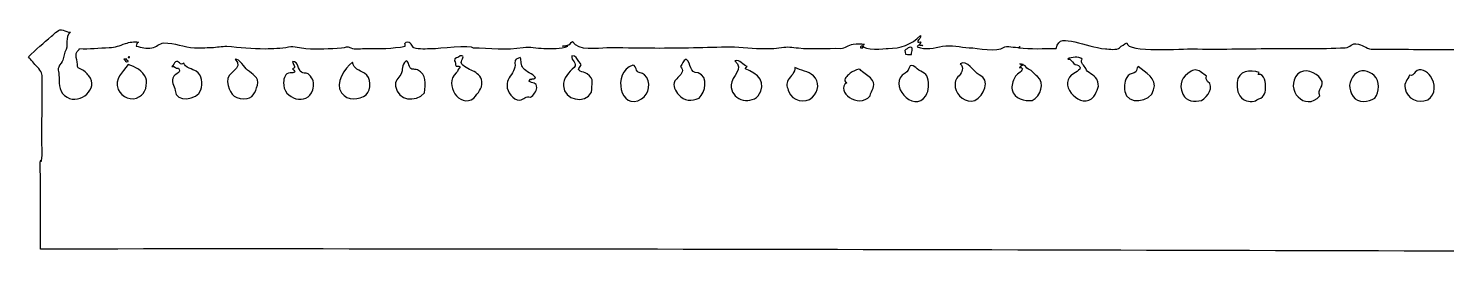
# Model space of a CAD drawing. Header units: centimetres. Extents: x -9.9 to 9.9, y -0.8 to 0.8.
# Drawn here: x -9.92 to -0.03, y -0.79 to 0.79 of the extents above; entities that cross this region are included whole.
import ezdxf

# ---------------------------------------------------------------- set-up
doc = ezdxf.new("R2010")
doc.units = ezdxf.units.CM
doc.header["$MEASUREMENT"] = 0
doc.layers.add('Camada 1', color=7, linetype='Continuous')

msp = doc.modelspace()

# ---------------------------------------------------------------- linework, layer by layer
at = {"layer": 'Camada 1'}
for points, knots in [([(9.90534, 0.60592), (9.89439, 0.59491), (9.88068, 0.58674), (9.87515, 0.57293), (9.87515, 0.57293), (9.857, 0.58873), (9.8661, 0.61627), (9.86353, 0.63667), (9.86353, 0.63667), (9.8598, 0.66644), (9.80135, 0.65337), (9.7778, 0.65326), (9.7778, 0.65326), (9.70586, 0.65297), (9.63392, 0.65027), (9.56216, 0.64641), (9.56216, 0.64641), (9.40905, 0.63823), (9.25421, 0.64477), (9.10049, 0.64035), (9.10049, 0.64035), (9.05403, 0.63897), (8.93084, 0.61842), (8.89827, 0.65257), (8.89827, 0.65257), (8.82876, 0.63934), (8.75725, 0.63913), (8.68676, 0.64003), (8.68676, 0.64003), (8.64123, 0.64064), (8.55143, 0.62669), (8.51923, 0.65392), (8.51923, 0.65392), (8.50341, 0.66736), (8.42895, 0.69564), (8.43168, 0.65792), (8.43168, 0.65792), (8.41877, 0.66655), (8.39898, 0.6403), (8.39623, 0.66239), (8.39623, 0.66239), (8.37557, 0.61402), (8.15604, 0.64554), (8.10384, 0.64614), (8.10384, 0.64614), (7.99806, 0.6473), (7.89228, 0.64781), (7.78645, 0.64762), (7.78645, 0.64762), (7.58563, 0.64712), (7.37195, 0.61997), (7.17754, 0.669), (7.17754, 0.669), (7.17476, 0.66072), (7.18582, 0.65794), (7.18844, 0.65254), (7.18844, 0.65254), (6.96696, 0.62981), (6.74381, 0.64423), (6.52166, 0.64153), (6.52166, 0.64153), (6.48544, 0.64153), (6.43604, 0.66807), (6.40368, 0.64153), (6.40368, 0.64153), (6.35267, 0.64269), (6.30168, 0.64055), (6.25067, 0.63989), (6.25067, 0.63989), (6.20111, 0.63928), (6.15135, 0.6405), (6.10232, 0.64807), (6.10232, 0.64807), (6.08226, 0.65117), (6.06284, 0.66016), (6.04242, 0.65717), (6.04242, 0.65717), (6.02258, 0.65429), (5.99596, 0.64301), (5.98104, 0.66347), (5.98104, 0.66347), (5.98379, 0.65529), (5.99758, 0.64696), (5.98657, 0.64154), (5.98657, 0.64154), (5.86251, 0.63823), (5.73998, 0.64866), (5.61779, 0.66284), (5.61779, 0.66284), (5.5917, 0.66583), (5.59009, 0.64757), (5.56223, 0.64839), (5.56223, 0.64839), (5.53191, 0.64932), (5.50167, 0.64651), (5.47153, 0.64387), (5.47153, 0.64387), (5.44446, 0.64149), (5.31418, 0.62247), (5.31418, 0.66901), (5.31418, 0.66901), (5.31971, 0.67991), (5.33342, 0.67171), (5.34172, 0.67454), (5.34172, 0.67454), (5.34394, 0.67438), (5.3178, 0.67536), (5.31759, 0.67859), (5.31759, 0.67859), (5.31748, 0.68018), (5.34704, 0.68716), (5.34556, 0.68819), (5.34556, 0.68819), (5.32257, 0.70375), (5.28521, 0.7138), (5.25931, 0.72933), (5.25931, 0.72933), (5.25666, 0.5627), (5.06635, 0.68639), (4.97668, 0.64154), (4.97668, 0.64154), (4.93297, 0.63945), (4.8913, 0.65763), (4.8478, 0.65615), (4.8478, 0.65615), (4.80107, 0.65456), (4.75215, 0.6502), (4.70384, 0.64779), (4.70384, 0.64779), (4.60907, 0.64308), (4.49699, 0.62768), (4.41682, 0.69092), (4.41682, 0.69092), (4.41682, 0.67721), (4.39216, 0.6607), (4.41682, 0.65256), (4.41682, 0.65256), (4.3235, 0.64425), (4.21095, 0.64425), (4.12319, 0.65256), (4.12319, 0.65256), (4.12319, 0.65256), (4.12319, 0.65531), (4.12319, 0.65793), (4.12319, 0.65793), (4.11126, 0.68187), (4.09202, 0.67219), (4.07504, 0.66081), (4.07504, 0.66081), (4.04956, 0.64385), (4.03003, 0.64832), (4.00011, 0.64837), (4.00011, 0.64837), (3.92518, 0.64858), (3.8503, 0.6412), (3.77548, 0.64549), (3.77548, 0.64549), (3.75418, 0.64671), (3.52174, 0.71542), (3.54696, 0.64697), (3.54696, 0.64697), (3.47274, 0.64697), (3.39845, 0.64409), (3.32423, 0.64676), (3.32423, 0.64676), (3.29912, 0.64769), (3.26118, 0.64433), (3.23782, 0.65412), (3.23782, 0.65412), (3.21597, 0.6633), (3.1649, 0.64444), (3.1386, 0.64396), (3.1386, 0.64396), (3.08634, 0.64306), (2.99059, 0.63092), (2.94379, 0.65203), (2.94379, 0.65203), (2.92503, 0.6605), (2.81756, 0.69505), (2.83073, 0.64695), (2.83073, 0.64695), (2.78107, 0.64695), (2.73146, 0.64695), (2.6819, 0.64695), (2.6819, 0.64695), (2.65404, 0.64695), (2.62623, 0.64695), (2.59845, 0.64695), (2.59845, 0.64695), (2.58355, 0.64695), (2.56966, 0.65867), (2.56352, 0.65899), (2.56352, 0.65899), (2.52854, 0.66066), (2.47123, 0.64695), (2.43014, 0.64621), (2.43014, 0.64621), (2.36669, 0.64505), (2.30327, 0.64592), (2.23977, 0.64653), (2.23977, 0.64653), (2.19998, 0.64687), (2.16071, 0.64206), (2.12325, 0.65738), (2.12325, 0.65738), (2.10346, 0.6655), (2.05829, 0.68752), (2.06232, 0.64698), (2.06232, 0.64698), (1.8655, 0.65606), (1.66838, 0.65262), (1.47151, 0.64907), (1.47151, 0.64907), (1.28879, 0.64576), (1.09686, 0.65558), (0.92287, 0.65195), (0.92287, 0.65195), (0.527, 0.64383), (0.13108, 0.64544), (-0.26482, 0.64647), (-0.26482, 0.64647), (-0.35798, 0.64671), (-0.45117, 0.64692), (-0.54438, 0.64697), (-0.54438, 0.64697), (-0.58502, 0.64697), (-0.60965, 0.67208), (-0.64818, 0.68213), (-0.64818, 0.68213), (-0.70118, 0.69597), (-0.70295, 0.65834), (-0.74047, 0.65697), (-0.74047, 0.65697), (-0.91338, 0.65067), (-1.08636, 0.65118), (-1.25929, 0.65155), (-1.25929, 0.65155), (-1.44053, 0.65189), (-1.62238, 0.64449), (-1.80341, 0.64996), (-1.80341, 0.64996), (-1.86384, 0.65179), (-2.26265, 0.62144), (-2.26265, 0.69092), (-2.26265, 0.69092), (-2.28059, 0.68325), (-2.2981, 0.67081), (-2.3126, 0.65785), (-2.3126, 0.65785), (-2.3325, 0.63999), (-2.38629, 0.64753), (-2.412, 0.64999), (-2.412, 0.64999), (-2.48489, 0.65679), (-2.55368, 0.68256), (-2.62488, 0.69775), (-2.62488, 0.69775), (-2.69079, 0.7118), (-2.73918, 0.72471), (-2.75381, 0.65259), (-2.75381, 0.65259), (-2.84155, 0.65259), (-2.92989, 0.64669), (-3.01723, 0.65796), (-3.01723, 0.65796), (-3.01609, 0.65918), (-3.0149, 0.66071), (-3.01347, 0.66209), (-3.01347, 0.66209), (-3.0381, 0.65352), (-3.10192, 0.6773), (-3.12248, 0.65889), (-3.12248, 0.65889), (-3.15987, 0.62534), (-3.30533, 0.6554), (-3.36026, 0.65802), (-3.36026, 0.65802), (-3.42347, 0.66101), (-3.48565, 0.68001), (-3.54613, 0.66781), (-3.54613, 0.66781), (-3.60434, 0.65609), (-3.6644, 0.64021), (-3.72253, 0.6635), (-3.72253, 0.6635), (-3.71996, 0.67279), (-3.71372, 0.6767), (-3.70382, 0.67517), (-3.70382, 0.67517), (-3.71472, 0.67898), (-3.69668, 0.69115), (-3.69702, 0.69623), (-3.69702, 0.69623), (-3.69758, 0.70515), (-3.72565, 0.68557), (-3.7185, 0.70525), (-3.7185, 0.70525), (-3.71321, 0.71972), (-3.69188, 0.72351), (-3.70059, 0.74306), (-3.70059, 0.74306), (-3.76015, 0.67916), (-3.84259, 0.65257), (-3.92549, 0.65257), (-3.92549, 0.65257), (-3.94716, 0.65257), (-4.10128, 0.63381), (-4.10128, 0.67456), (-4.10128, 0.67456), (-4.09853, 0.67726), (-4.09578, 0.68274), (-4.09027, 0.67993), (-4.09027, 0.67993), (-4.11514, 0.68673), (-4.14284, 0.68755), (-4.16822, 0.68363), (-4.16822, 0.68363), (-4.20449, 0.67799), (-4.22161, 0.65273), (-4.25717, 0.65334), (-4.25717, 0.65334), (-4.35496, 0.65511), (-4.45328, 0.64588), (-4.55083, 0.65617), (-4.55083, 0.65617), (-4.59523, 0.66088), (-4.62502, 0.66673), (-4.66897, 0.65932), (-4.66897, 0.65932), (-4.71607, 0.65141), (-4.76411, 0.6503), (-4.81177, 0.65159), (-4.81177, 0.65159), (-4.89337, 0.65387), (-4.97655, 0.66641), (-5.05643, 0.66426), (-5.05643, 0.66426), (-5.22047, 0.65989), (-5.40941, 0.65402), (-5.5839, 0.65624), (-5.5839, 0.65624), (-5.68479, 0.65751), (-5.78564, 0.65894), (-5.88653, 0.65907), (-5.88653, 0.65907), (-5.94556, 0.65912), (-6.09145, 0.63076), (-6.12378, 0.70185), (-6.12378, 0.70185), (-6.13854, 0.69299), (-6.14188, 0.67449), (-6.16217, 0.67449), (-6.16217, 0.67449), (-6.21985, 0.66343), (-6.19233, 0.67166), (-6.15669, 0.66896), (-6.15669, 0.66896), (-6.20921, 0.64668), (-6.26879, 0.65089), (-6.32444, 0.65271), (-6.32444, 0.65271), (-6.3782, 0.65443), (-6.41993, 0.66737), (-6.46922, 0.65956), (-6.46922, 0.65956), (-6.58453, 0.64125), (-6.70224, 0.65305), (-6.81807, 0.65789), (-6.81807, 0.65789), (-6.82627, 0.68221), (-7.06625, 0.65217), (-7.10051, 0.65175), (-7.10051, 0.65175), (-7.14491, 0.65125), (-7.1911, 0.64815), (-7.23315, 0.65866), (-7.23315, 0.65866), (-7.24699, 0.66215), (-7.24934, 0.70917), (-7.28461, 0.69636), (-7.28461, 0.69636), (-7.30303, 0.678), (-7.29011, 0.69027), (-7.29011, 0.66895), (-7.29011, 0.66895), (-7.37943, 0.64977), (-7.47135, 0.65204), (-7.56215, 0.65281), (-7.56215, 0.65281), (-7.59141, 0.65305), (-7.64346, 0.64138), (-7.66928, 0.65691), (-7.66928, 0.65691), (-7.69788, 0.67411), (-7.70219, 0.65834), (-7.73379, 0.6567), (-7.73379, 0.6567), (-7.81642, 0.65239), (-7.8995, 0.64593), (-7.98215, 0.6531), (-7.98215, 0.6531), (-8.02382, 0.6567), (-8.06205, 0.67062), (-8.10312, 0.66355), (-8.10312, 0.66355), (-8.15712, 0.65426), (-8.21192, 0.65077), (-8.26666, 0.65111), (-8.26666, 0.65111), (-8.35582, 0.65161), (-8.44449, 0.66188), (-8.53339, 0.66741), (-8.53339, 0.66741), (-8.56765, 0.66955), (-8.60305, 0.66016), (-8.64174, 0.65918), (-8.64174, 0.65918), (-8.68095, 0.6581), (-8.72019, 0.65532), (-8.75943, 0.65685), (-8.75943, 0.65685), (-8.83179, 0.65963), (-8.89815, 0.69466), (-8.97157, 0.69064), (-8.97157, 0.69064), (-9.00451, 0.68881), (-9.02393, 0.66238), (-9.05589, 0.65691), (-9.05589, 0.65691), (-9.09193, 0.65072), (-9.13003, 0.65818), (-9.16448, 0.66895), (-9.16448, 0.66895), (-9.16448, 0.67985), (-9.16173, 0.69636), (-9.148, 0.69636), (-9.148, 0.69636), (-9.1789, 0.70096), (-9.21052, 0.69686), (-9.24005, 0.68713), (-9.24005, 0.68713), (-9.28461, 0.67252), (-9.30588, 0.65972), (-9.35401, 0.65877), (-9.35401, 0.65877), (-9.42288, 0.65745), (-9.49067, 0.64689), (-9.55967, 0.65253), (-9.55967, 0.65253), (-9.55967, 0.64065), (-9.57766, 0.63853), (-9.58216, 0.61837), (-9.58216, 0.61837), (-9.58645, 0.59908), (-9.58023, 0.57829), (-9.5765, 0.55945), (-9.5765, 0.55945), (-9.57084, 0.53103), (-9.5819, 0.52058), (-9.55438, 0.50997), (-9.55438, 0.50997), (-9.53009, 0.5006), (-9.51064, 0.48243), (-9.49464, 0.46242), (-9.49464, 0.46242), (-9.42259, 0.3723), (-9.55481, 0.2607), (-9.64704, 0.31248), (-9.64704, 0.31248), (-9.69829, 0.34119), (-9.703, 0.39828), (-9.70258, 0.45067), (-9.70258, 0.45067), (-9.70216, 0.49867), (-9.72242, 0.50679), (-9.68784, 0.55084), (-9.68784, 0.55084), (-9.66638, 0.57815), (-9.67323, 0.60336), (-9.66122, 0.62783), (-9.66122, 0.62783), (-9.62934, 0.66879), (-9.66908, 0.73414), (-9.6228, 0.76504), (-9.6228, 0.76504), (-9.64042, 0.76504), (-9.65823, 0.77351), (-9.67413, 0.78007), (-9.67413, 0.78007), (-9.70412, 0.79248), (-9.73095, 0.75679), (-9.7545, 0.73771), (-9.7545, 0.73771), (-9.81041, 0.69244), (-9.86441, 0.64474), (-9.91629, 0.59492), (-9.91629, 0.59492), (-9.89592, 0.57087), (-9.87557, 0.54687), (-9.85427, 0.52361), (-9.85427, 0.52361), (-9.82289, 0.48927), (-9.82022, 0.48114), (-9.82035, 0.43405), (-9.82035, 0.43405), (-9.82051, 0.37235), (-9.82072, 0.31067), (-9.82099, 0.24903), (-9.82099, 0.24903), (-9.82136, 0.1682), (-9.82176, 0.08734), (-9.82271, 0.00657), (-9.82271, 0.00657), (-9.82282, -0.00245), (-9.81586, -0.13014), (-9.82729, -0.13406), (-9.82729, -0.13406), (-9.8283, -0.1344), (-9.82943, -0.12451), (-9.83017, -0.12475), (-9.83017, -0.12475), (-9.838, -0.12745), (-9.83237, -0.22003), (-9.83237, -0.2264), (-9.83237, -0.2264), (-9.83293, -0.39912), (-9.83189, -0.57195), (-9.83115, -0.74467), (-9.83115, -0.74467), (-7.92081, -0.74308), (-6.01041, -0.74528), (-4.10006, -0.74919), (-4.10006, -0.74919), (-2.18498, -0.75308), (-0.26985, -0.75877), (1.64526, -0.76424), (1.64526, -0.76424), (3.57032, -0.76966), (5.49537, -0.7749), (7.4204, -0.77792), (7.4204, -0.77792), (7.90382, -0.77866), (8.38732, -0.7793), (8.87069, -0.77972), (8.87069, -0.77972), (9.11278, -0.77993), (9.3549, -0.78014), (9.59705, -0.78028), (9.59705, -0.78028), (9.62605, -0.78028), (9.86965, -0.79044), (9.86965, -0.76856), (9.86965, -0.76856), (9.86965, -0.7534), (9.86965, -0.73824), (9.86965, -0.72305), (9.86965, -0.72305), (9.86965, -0.33483), (9.86965, 0.05337), (9.86965, 0.44159), (9.86965, 0.44159), (9.86965, 0.45448), (9.86965, 0.46731), (9.86965, 0.48019), (9.86965, 0.48019), (9.86965, 0.50085), (9.90174, 0.48191), (9.91632, 0.49892), (9.91632, 0.49892), (9.81691, 0.50443), (9.93786, 0.5733), (9.90534, 0.60592), (9.90534, 0.60592), (9.90534, 0.60592), (9.90534, 0.60592), (9.90534, 0.60592)], [0, 0, 0, 0, 0.0068966, 0.0068966, 0.0068966, 0.0068966, 0.0137931, 0.0137931, 0.0137931, 0.0137931, 0.0206897, 0.0206897, 0.0206897, 0.0206897, 0.0275862, 0.0275862, 0.0275862, 0.0275862, 0.0344828, 0.0344828, 0.0344828, 0.0344828, 0.0413793, 0.0413793, 0.0413793, 0.0413793, 0.0482759, 0.0482759, 0.0482759, 0.0482759, 0.0551724, 0.0551724, 0.0551724, 0.0551724, 0.062069, 0.062069, 0.062069, 0.062069, 0.0689655, 0.0689655, 0.0689655, 0.0689655, 0.0758621, 0.0758621, 0.0758621, 0.0758621, 0.0827586, 0.0827586, 0.0827586, 0.0827586, 0.0896552, 0.0896552, 0.0896552, 0.0896552, 0.0965517, 0.0965517, 0.0965517, 0.0965517, 0.1034483, 0.1034483, 0.1034483, 0.1034483, 0.1103448, 0.1103448, 0.1103448, 0.1103448, 0.1172414, 0.1172414, 0.1172414, 0.1172414, 0.1241379, 0.1241379, 0.1241379, 0.1241379, 0.1310345, 0.1310345, 0.1310345, 0.1310345, 0.137931, 0.137931, 0.137931, 0.137931, 0.1448276, 0.1448276, 0.1448276, 0.1448276, 0.1517241, 0.1517241, 0.1517241, 0.1517241, 0.1586207, 0.1586207, 0.1586207, 0.1586207, 0.1655172, 0.1655172, 0.1655172, 0.1655172, 0.1724138, 0.1724138, 0.1724138, 0.1724138, 0.1793103, 0.1793103, 0.1793103, 0.1793103, 0.1862069, 0.1862069, 0.1862069, 0.1862069, 0.1931034, 0.1931034, 0.1931034, 0.1931034, 0.2, 0.2, 0.2, 0.2, 0.2068966, 0.2068966, 0.2068966, 0.2068966, 0.2137931, 0.2137931, 0.2137931, 0.2137931, 0.2206897, 0.2206897, 0.2206897, 0.2206897, 0.2275862, 0.2275862, 0.2275862, 0.2275862, 0.2344828, 0.2344828, 0.2344828, 0.2344828, 0.2413793, 0.2413793, 0.2413793, 0.2413793, 0.2482759, 0.2482759, 0.2482759, 0.2482759, 0.2551724, 0.2551724, 0.2551724, 0.2551724, 0.262069, 0.262069, 0.262069, 0.262069, 0.2689655, 0.2689655, 0.2689655, 0.2689655, 0.2758621, 0.2758621, 0.2758621, 0.2758621, 0.2827586, 0.2827586, 0.2827586, 0.2827586, 0.2896552, 0.2896552, 0.2896552, 0.2896552, 0.2965517, 0.2965517, 0.2965517, 0.2965517, 0.3034483, 0.3034483, 0.3034483, 0.3034483, 0.3103448, 0.3103448, 0.3103448, 0.3103448, 0.3172414, 0.3172414, 0.3172414, 0.3172414, 0.3241379, 0.3241379, 0.3241379, 0.3241379, 0.3310345, 0.3310345, 0.3310345, 0.3310345, 0.337931, 0.337931, 0.337931, 0.337931, 0.3448276, 0.3448276, 0.3448276, 0.3448276, 0.3517241, 0.3517241, 0.3517241, 0.3517241, 0.3586207, 0.3586207, 0.3586207, 0.3586207, 0.3655172, 0.3655172, 0.3655172, 0.3655172, 0.3724138, 0.3724138, 0.3724138, 0.3724138, 0.3793103, 0.3793103, 0.3793103, 0.3793103, 0.3862069, 0.3862069, 0.3862069, 0.3862069, 0.3931034, 0.3931034, 0.3931034, 0.3931034, 0.4, 0.4, 0.4, 0.4, 0.4068966, 0.4068966, 0.4068966, 0.4068966, 0.4137931, 0.4137931, 0.4137931, 0.4137931, 0.4206897, 0.4206897, 0.4206897, 0.4206897, 0.4275862, 0.4275862, 0.4275862, 0.4275862, 0.4344828, 0.4344828, 0.4344828, 0.4344828, 0.4413793, 0.4413793, 0.4413793, 0.4413793, 0.4482759, 0.4482759, 0.4482759, 0.4482759, 0.4551724, 0.4551724, 0.4551724, 0.4551724, 0.462069, 0.462069, 0.462069, 0.462069, 0.4689655, 0.4689655, 0.4689655, 0.4689655, 0.4758621, 0.4758621, 0.4758621, 0.4758621, 0.4827586, 0.4827586, 0.4827586, 0.4827586, 0.4896552, 0.4896552, 0.4896552, 0.4896552, 0.4965517, 0.4965517, 0.4965517, 0.4965517, 0.5034483, 0.5034483, 0.5034483, 0.5034483, 0.5103448, 0.5103448, 0.5103448, 0.5103448, 0.5172414, 0.5172414, 0.5172414, 0.5172414, 0.5241379, 0.5241379, 0.5241379, 0.5241379, 0.5310345, 0.5310345, 0.5310345, 0.5310345, 0.537931, 0.537931, 0.537931, 0.537931, 0.5448276, 0.5448276, 0.5448276, 0.5448276, 0.5517241, 0.5517241, 0.5517241, 0.5517241, 0.5586207, 0.5586207, 0.5586207, 0.5586207, 0.5655172, 0.5655172, 0.5655172, 0.5655172, 0.5724138, 0.5724138, 0.5724138, 0.5724138, 0.5793103, 0.5793103, 0.5793103, 0.5793103, 0.5862069, 0.5862069, 0.5862069, 0.5862069, 0.5931034, 0.5931034, 0.5931034, 0.5931034, 0.6, 0.6, 0.6, 0.6, 0.6068966, 0.6068966, 0.6068966, 0.6068966, 0.6137931, 0.6137931, 0.6137931, 0.6137931, 0.6206897, 0.6206897, 0.6206897, 0.6206897, 0.6275862, 0.6275862, 0.6275862, 0.6275862, 0.6344828, 0.6344828, 0.6344828, 0.6344828, 0.6413793, 0.6413793, 0.6413793, 0.6413793, 0.6482759, 0.6482759, 0.6482759, 0.6482759, 0.6551724, 0.6551724, 0.6551724, 0.6551724, 0.662069, 0.662069, 0.662069, 0.662069, 0.6689655, 0.6689655, 0.6689655, 0.6689655, 0.6758621, 0.6758621, 0.6758621, 0.6758621, 0.6827586, 0.6827586, 0.6827586, 0.6827586, 0.6896552, 0.6896552, 0.6896552, 0.6896552, 0.6965517, 0.6965517, 0.6965517, 0.6965517, 0.7034483, 0.7034483, 0.7034483, 0.7034483, 0.7103448, 0.7103448, 0.7103448, 0.7103448, 0.7172414, 0.7172414, 0.7172414, 0.7172414, 0.7241379, 0.7241379, 0.7241379, 0.7241379, 0.7310345, 0.7310345, 0.7310345, 0.7310345, 0.737931, 0.737931, 0.737931, 0.737931, 0.7448276, 0.7448276, 0.7448276, 0.7448276, 0.7517241, 0.7517241, 0.7517241, 0.7517241, 0.7586207, 0.7586207, 0.7586207, 0.7586207, 0.7655172, 0.7655172, 0.7655172, 0.7655172, 0.7724138, 0.7724138, 0.7724138, 0.7724138, 0.7793103, 0.7793103, 0.7793103, 0.7793103, 0.7862069, 0.7862069, 0.7862069, 0.7862069, 0.7931034, 0.7931034, 0.7931034, 0.7931034, 0.8, 0.8, 0.8, 0.8, 0.8068966, 0.8068966, 0.8068966, 0.8068966, 0.8137931, 0.8137931, 0.8137931, 0.8137931, 0.8206897, 0.8206897, 0.8206897, 0.8206897, 0.8275862, 0.8275862, 0.8275862, 0.8275862, 0.8344828, 0.8344828, 0.8344828, 0.8344828, 0.8413793, 0.8413793, 0.8413793, 0.8413793, 0.8482759, 0.8482759, 0.8482759, 0.8482759, 0.8551724, 0.8551724, 0.8551724, 0.8551724, 0.862069, 0.862069, 0.862069, 0.862069, 0.8689655, 0.8689655, 0.8689655, 0.8689655, 0.8758621, 0.8758621, 0.8758621, 0.8758621, 0.8827586, 0.8827586, 0.8827586, 0.8827586, 0.8896552, 0.8896552, 0.8896552, 0.8896552, 0.8965517, 0.8965517, 0.8965517, 0.8965517, 0.9034483, 0.9034483, 0.9034483, 0.9034483, 0.9103448, 0.9103448, 0.9103448, 0.9103448, 0.9172414, 0.9172414, 0.9172414, 0.9172414, 0.9241379, 0.9241379, 0.9241379, 0.9241379, 0.9310345, 0.9310345, 0.9310345, 0.9310345, 0.937931, 0.937931, 0.937931, 0.937931, 0.9448276, 0.9448276, 0.9448276, 0.9448276, 0.9517241, 0.9517241, 0.9517241, 0.9517241, 0.9586207, 0.9586207, 0.9586207, 0.9586207, 0.9655172, 0.9655172, 0.9655172, 0.9655172, 0.9724138, 0.9724138, 0.9724138, 0.9724138, 0.9793103, 0.9793103, 0.9793103, 0.9793103, 0.9862069, 0.9862069, 0.9862069, 0.9862069, 1, 1, 1, 1]), ([(-9.2165, 0.59492), (-9.21102, 0.59492), (-9.21102, 0.59492), (-9.21102, 0.58944), (-9.21102, 0.58944), (-9.2165, 0.58944), (-9.22748, 0.58944), (-9.2165, 0.59492)], [0, 0, 0, 0, 0.3333333, 0.3333333, 0.3333333, 0.3333333, 1, 1, 1, 1]), ([(-6.81257, 0.30673), (-6.91033, 0.23341), (-7.02522, 0.40325), (-6.93571, 0.48165), (-6.93571, 0.48165), (-6.91595, 0.49895), (-6.92976, 0.50022), (-6.91343, 0.5157), (-6.91343, 0.5157), (-6.89319, 0.53478), (-6.93409, 0.52607), (-6.93584, 0.52885), (-6.93584, 0.52885), (-6.94277, 0.53996), (-6.93573, 0.55843), (-6.94701, 0.56751), (-6.94701, 0.56751), (-6.94966, 0.59365), (-6.91928, 0.58436), (-6.90862, 0.6004), (-6.90862, 0.6004), (-6.86412, 0.60715), (-6.90285, 0.57447), (-6.89957, 0.55381), (-6.89957, 0.55381), (-6.89531, 0.52695), (-6.84147, 0.50804), (-6.82146, 0.49724), (-6.82146, 0.49724), (-6.79172, 0.48121), (-6.76037, 0.45993), (-6.7574, 0.42305), (-6.7574, 0.42305), (-6.75272, 0.36534), (-6.7832, 0.34869), (-6.81257, 0.30673), (-6.81257, 0.30673), (-6.81257, 0.30673), (-6.81257, 0.30673), (-6.81257, 0.30673)], [0, 0, 0, 0, 0.0909091, 0.0909091, 0.0909091, 0.0909091, 0.1818182, 0.1818182, 0.1818182, 0.1818182, 0.2727273, 0.2727273, 0.2727273, 0.2727273, 0.3636364, 0.3636364, 0.3636364, 0.3636364, 0.4545455, 0.4545455, 0.4545455, 0.4545455, 0.5454545, 0.5454545, 0.5454545, 0.5454545, 0.6363636, 0.6363636, 0.6363636, 0.6363636, 0.7272727, 0.7272727, 0.7272727, 0.7272727, 0.8181818, 0.8181818, 0.8181818, 0.8181818, 1, 1, 1, 1]), ([(-5.99202, 0.34793), (-6.03856, 0.2617), (-6.18371, 0.29337), (-6.1876, 0.39222), (-6.1876, 0.39222), (-6.18969, 0.44479), (-6.15106, 0.48969), (-6.11278, 0.52086), (-6.11278, 0.52086), (-6.08571, 0.55033), (-6.1385, 0.56811), (-6.12929, 0.60037), (-6.12929, 0.60037), (-6.09862, 0.60701), (-6.09746, 0.57793), (-6.08058, 0.56195), (-6.08058, 0.56195), (-6.05703, 0.53962), (-6.0637, 0.53554), (-6.08156, 0.51202), (-6.08156, 0.51202), (-6.09349, 0.49622), (-6.0311, 0.48305), (-6.02229, 0.47654), (-6.02229, 0.47654), (-5.96794, 0.43664), (-5.99202, 0.40436), (-5.99202, 0.34793), (-5.99202, 0.34793), (-5.99202, 0.34793), (-5.99202, 0.34793), (-5.99202, 0.34793)], [0, 0, 0, 0, 0.1111111, 0.1111111, 0.1111111, 0.1111111, 0.2222222, 0.2222222, 0.2222222, 0.2222222, 0.3333333, 0.3333333, 0.3333333, 0.3333333, 0.4444444, 0.4444444, 0.4444444, 0.4444444, 0.5555556, 0.5555556, 0.5555556, 0.5555556, 0.6666667, 0.6666667, 0.6666667, 0.6666667, 0.7777778, 0.7777778, 0.7777778, 0.7777778, 1, 1, 1, 1]), ([(-4.10128, 0.66352), (-4.09853, 0.65259), (-4.11223, 0.65799), (-4.11771, 0.65799), (-4.11771, 0.65799), (-4.12046, 0.66627), (-4.10673, 0.67458), (-4.10128, 0.66352)], [0, 0, 0, 0, 0.3333333, 0.3333333, 0.3333333, 0.3333333, 1, 1, 1, 1]), ([(-3.78568, 0.65799), (-3.73895, 0.67458), (-3.76367, 0.63063), (-3.76367, 0.61142), (-3.76367, 0.61142), (-3.76917, 0.61142), (-3.81312, 0.60039), (-3.80759, 0.6279), (-3.80759, 0.6279), (-3.81587, 0.64976), (-3.79119, 0.64159), (-3.78568, 0.65799), (-3.78568, 0.65799), (-3.78568, 0.65799), (-3.78568, 0.65799), (-3.78568, 0.65799)], [0, 0, 0, 0, 0.2, 0.2, 0.2, 0.2, 0.4, 0.4, 0.4, 0.4, 0.6, 0.6, 0.6, 0.6, 1, 1, 1, 1]), ([(-3.68887, 0.67421), (-3.69268, 0.67463), (-3.69818, 0.67519), (-3.70387, 0.67519), (-3.70387, 0.67519), (-3.70104, 0.67416), (-3.69618, 0.67381), (-3.68887, 0.67421)], [0, 0, 0, 0, 0.3333333, 0.3333333, 0.3333333, 0.3333333, 1, 1, 1, 1]), ([(-3.68414, 0.67458), (-3.68599, 0.67432), (-3.68729, 0.67426), (-3.68888, 0.67421), (-3.68888, 0.67421), (-3.6861, 0.67403), (-3.68414, 0.67392), (-3.68414, 0.67458)], [0, 0, 0, 0, 0.3333333, 0.3333333, 0.3333333, 0.3333333, 1, 1, 1, 1]), ([(-3.01352, 0.66209), (-3.01117, 0.66288), (-3.0087, 0.66352), (-3.00632, 0.66352), (-3.00632, 0.66352), (-3.00948, 0.66524), (-3.01167, 0.66387), (-3.01352, 0.66209)], [0, 0, 0, 0, 0.3333333, 0.3333333, 0.3333333, 0.3333333, 1, 1, 1, 1]), ([(-2.49314, 0.31774), (-2.57651, 0.21913), (-2.74174, 0.38899), (-2.648, 0.46779), (-2.648, 0.46779), (-2.63641, 0.47758), (-2.5741, 0.50399), (-2.59059, 0.52565), (-2.59059, 0.52565), (-2.60197, 0.54057), (-2.62009, 0.53586), (-2.63184, 0.54737), (-2.63184, 0.54737), (-2.64544, 0.56076), (-2.65057, 0.58208), (-2.67425, 0.57843), (-2.67425, 0.57843), (-2.64647, 0.59513), (-2.60019, 0.59674), (-2.57273, 0.57843), (-2.57273, 0.57843), (-2.59316, 0.55128), (-2.55625, 0.53504), (-2.54897, 0.51197), (-2.54897, 0.51197), (-2.53989, 0.4831), (-2.48984, 0.47196), (-2.47237, 0.43778), (-2.47237, 0.43778), (-2.44732, 0.38873), (-2.46634, 0.35981), (-2.49314, 0.31774), (-2.49314, 0.31774), (-2.49314, 0.31774), (-2.49314, 0.31774), (-2.49314, 0.31774)], [0, 0, 0, 0, 0.1, 0.1, 0.1, 0.1, 0.2, 0.2, 0.2, 0.2, 0.3, 0.3, 0.3, 0.3, 0.4, 0.4, 0.4, 0.4, 0.5, 0.5, 0.5, 0.5, 0.6, 0.6, 0.6, 0.6, 0.7, 0.7, 0.7, 0.7, 0.8, 0.8, 0.8, 0.8, 1, 1, 1, 1]), ([(-9.14244, 0.31774), (-9.19456, 0.28141), (-9.26841, 0.31364), (-9.2896, 0.36783), (-9.2896, 0.36783), (-9.31923, 0.44371), (-9.25978, 0.48332), (-9.22203, 0.54002), (-9.22203, 0.54002), (-9.17242, 0.52703), (-9.11913, 0.49724), (-9.09858, 0.44765), (-9.09858, 0.44765), (-9.08264, 0.40923), (-9.10066, 0.33398), (-9.14244, 0.31774), (-9.14244, 0.31774), (-9.14244, 0.31774), (-9.14244, 0.31774), (-9.14244, 0.31774)], [0, 0, 0, 0, 0.1666667, 0.1666667, 0.1666667, 0.1666667, 0.3333333, 0.3333333, 0.3333333, 0.3333333, 0.5, 0.5, 0.5, 0.5, 0.6666667, 0.6666667, 0.6666667, 0.6666667, 1, 1, 1, 1]), ([(-9.23298, 0.57293), (-9.23298, 0.56475), (-9.2165, 0.57293), (-9.22203, 0.56198), (-9.22203, 0.56198), (-9.24105, 0.55243), (-9.24156, 0.57386), (-9.25026, 0.57791), (-9.25026, 0.57791), (-9.24041, 0.57801), (-9.2216, 0.58206), (-9.23298, 0.57293), (-9.23298, 0.57293), (-9.23298, 0.57293), (-9.23298, 0.57293), (-9.23298, 0.57293)], [0, 0, 0, 0, 0.2, 0.2, 0.2, 0.2, 0.4, 0.4, 0.4, 0.4, 0.6, 0.6, 0.6, 0.6, 1, 1, 1, 1]), ([(-8.71434, 0.36436), (-8.74061, 0.2921), (-8.88738, 0.27419), (-8.89389, 0.35915), (-8.89389, 0.35915), (-8.89675, 0.39635), (-8.92762, 0.42135), (-8.90286, 0.45948), (-8.90286, 0.45948), (-8.89019, 0.47898), (-8.84568, 0.48578), (-8.87074, 0.51536), (-8.87074, 0.51536), (-8.89273, 0.50988), (-8.88995, 0.53176), (-8.91744, 0.52637), (-8.91744, 0.52637), (-8.90379, 0.53412), (-8.90328, 0.55031), (-8.89156, 0.55915), (-8.89156, 0.55915), (-8.8719, 0.57391), (-8.85711, 0.52626), (-8.83232, 0.55103), (-8.83232, 0.55103), (-8.82912, 0.51891), (-8.7689, 0.50851), (-8.74726, 0.49338), (-8.74726, 0.49338), (-8.70384, 0.46628), (-8.70331, 0.40862), (-8.71434, 0.36436), (-8.71434, 0.36436), (-8.71434, 0.36436), (-8.71434, 0.36436), (-8.71434, 0.36436)], [0, 0, 0, 0, 0.1, 0.1, 0.1, 0.1, 0.2, 0.2, 0.2, 0.2, 0.3, 0.3, 0.3, 0.3, 0.4, 0.4, 0.4, 0.4, 0.5, 0.5, 0.5, 0.5, 0.6, 0.6, 0.6, 0.6, 0.7, 0.7, 0.7, 0.7, 0.8, 0.8, 0.8, 0.8, 1, 1, 1, 1]), ([(-8.31916, 0.3973), (-8.33673, 0.34452), (-8.34938, 0.3012), (-8.41428, 0.30126), (-8.41428, 0.30126), (-8.49178, 0.30131), (-8.5171, 0.35084), (-8.52771, 0.41929), (-8.52771, 0.41929), (-8.54343, 0.4875), (-8.40545, 0.51094), (-8.47556, 0.57844), (-8.47556, 0.57844), (-8.4455, 0.58154), (-8.41084, 0.51888), (-8.39044, 0.50229), (-8.39044, 0.50229), (-8.35419, 0.4727), (-8.30837, 0.45302), (-8.31916, 0.3973), (-8.31916, 0.3973), (-8.31916, 0.3973), (-8.31916, 0.3973), (-8.31916, 0.3973)], [0, 0, 0, 0, 0.1428571, 0.1428571, 0.1428571, 0.1428571, 0.2857143, 0.2857143, 0.2857143, 0.2857143, 0.4285714, 0.4285714, 0.4285714, 0.4285714, 0.5714286, 0.5714286, 0.5714286, 0.5714286, 0.7142857, 0.7142857, 0.7142857, 0.7142857, 1, 1, 1, 1]), ([(-7.93496, 0.36436), (-7.9701, 0.24776), (-8.14512, 0.30007), (-8.13803, 0.41471), (-8.13803, 0.41471), (-8.13594, 0.44831), (-8.12882, 0.48112), (-8.09173, 0.48287), (-8.09173, 0.48287), (-8.06432, 0.48414), (-8.04545, 0.48319), (-8.0749, 0.50988), (-8.0749, 0.50988), (-8.04323, 0.52308), (-8.07781, 0.54171), (-8.0749, 0.562), (-8.0749, 0.562), (-8.03151, 0.562), (-8.04127, 0.50414), (-8.01206, 0.4867), (-8.01206, 0.4867), (-7.98597, 0.47112), (-7.97486, 0.49329), (-7.94996, 0.45961), (-7.94996, 0.45961), (-7.9298, 0.43228), (-7.9217, 0.39658), (-7.93496, 0.36436), (-7.93496, 0.36436), (-7.93496, 0.36436), (-7.93496, 0.36436), (-7.93496, 0.36436)], [0, 0, 0, 0, 0.1111111, 0.1111111, 0.1111111, 0.1111111, 0.2222222, 0.2222222, 0.2222222, 0.2222222, 0.3333333, 0.3333333, 0.3333333, 0.3333333, 0.4444444, 0.4444444, 0.4444444, 0.4444444, 0.5555556, 0.5555556, 0.5555556, 0.5555556, 0.6666667, 0.6666667, 0.6666667, 0.6666667, 0.7777778, 0.7777778, 0.7777778, 0.7777778, 1, 1, 1, 1]), ([(-7.56177, 0.32864), (-7.61241, 0.29702), (-7.69239, 0.28424), (-7.73423, 0.34314), (-7.73423, 0.34314), (-7.78318, 0.41209), (-7.71333, 0.5161), (-7.65782, 0.55647), (-7.65782, 0.55647), (-7.64991, 0.50903), (-7.6099, 0.50162), (-7.57448, 0.48056), (-7.57448, 0.48056), (-7.52618, 0.45191), (-7.52676, 0.36759), (-7.56177, 0.32864), (-7.56177, 0.32864), (-7.56177, 0.32864), (-7.56177, 0.32864), (-7.56177, 0.32864)], [0, 0, 0, 0, 0.1666667, 0.1666667, 0.1666667, 0.1666667, 0.3333333, 0.3333333, 0.3333333, 0.3333333, 0.5, 0.5, 0.5, 0.5, 0.6666667, 0.6666667, 0.6666667, 0.6666667, 1, 1, 1, 1]), ([(-7.15558, 0.3424), (-7.22181, 0.27623), (-7.33878, 0.28612), (-7.35825, 0.39092), (-7.35825, 0.39092), (-7.36441, 0.42405), (-7.33663, 0.445), (-7.32145, 0.47043), (-7.32145, 0.47043), (-7.30081, 0.50498), (-7.32216, 0.53517), (-7.28459, 0.56751), (-7.28459, 0.56751), (-7.26861, 0.55949), (-7.26565, 0.54153), (-7.26057, 0.52629), (-7.26057, 0.52629), (-7.2512, 0.49822), (-7.22795, 0.51309), (-7.20593, 0.5033), (-7.20593, 0.5033), (-7.13732, 0.4727), (-7.15137, 0.40645), (-7.15558, 0.3424), (-7.15558, 0.3424), (-7.15558, 0.3424), (-7.15558, 0.3424), (-7.15558, 0.3424)], [0, 0, 0, 0, 0.125, 0.125, 0.125, 0.125, 0.25, 0.25, 0.25, 0.25, 0.375, 0.375, 0.375, 0.375, 0.5, 0.5, 0.5, 0.5, 0.625, 0.625, 0.625, 0.625, 0.75, 0.75, 0.75, 0.75, 1, 1, 1, 1]), ([(-6.41739, 0.31226), (-6.45165, 0.32755), (-6.4629, 0.2953), (-6.49296, 0.29302), (-6.49296, 0.29302), (-6.53963, 0.28947), (-6.58022, 0.35239), (-6.58123, 0.39269), (-6.58123, 0.39269), (-6.58229, 0.43375), (-6.55398, 0.46196), (-6.53622, 0.49596), (-6.53622, 0.49596), (-6.52733, 0.51297), (-6.52286, 0.53149), (-6.52577, 0.55073), (-6.52577, 0.55073), (-6.53074, 0.58351), (-6.51233, 0.57544), (-6.48873, 0.58944), (-6.48873, 0.58944), (-6.47833, 0.56616), (-6.48638, 0.53591), (-6.46867, 0.51536), (-6.46867, 0.51536), (-6.44719, 0.49038), (-6.40536, 0.47715), (-6.3817, 0.44943), (-6.3817, 0.44943), (-6.3845, 0.43821), (-6.40522, 0.44467), (-6.41189, 0.43572), (-6.41189, 0.43572), (-6.41972, 0.45136), (-6.42194, 0.42694), (-6.42837, 0.42477), (-6.42837, 0.42477), (-6.40654, 0.40731), (-6.3723, 0.4198), (-6.37392, 0.37902), (-6.37392, 0.37902), (-6.37508, 0.35063), (-6.39752, 0.32962), (-6.41739, 0.31226), (-6.41739, 0.31226), (-6.41739, 0.31226), (-6.41739, 0.31226), (-6.41739, 0.31226)], [0, 0, 0, 0, 0.0769231, 0.0769231, 0.0769231, 0.0769231, 0.1538462, 0.1538462, 0.1538462, 0.1538462, 0.2307692, 0.2307692, 0.2307692, 0.2307692, 0.3076923, 0.3076923, 0.3076923, 0.3076923, 0.3846154, 0.3846154, 0.3846154, 0.3846154, 0.4615385, 0.4615385, 0.4615385, 0.4615385, 0.5384615, 0.5384615, 0.5384615, 0.5384615, 0.6153846, 0.6153846, 0.6153846, 0.6153846, 0.6923077, 0.6923077, 0.6923077, 0.6923077, 0.7692308, 0.7692308, 0.7692308, 0.7692308, 0.8461538, 0.8461538, 0.8461538, 0.8461538, 1, 1, 1, 1]), ([(-5.64348, 0.30131), (-5.79337, 0.21154), (-5.85142, 0.48588), (-5.70468, 0.53576), (-5.70468, 0.53576), (-5.68902, 0.54103), (-5.68314, 0.51055), (-5.67857, 0.50152), (-5.67857, 0.50152), (-5.66606, 0.47675), (-5.64092, 0.48721), (-5.62293, 0.46895), (-5.62293, 0.46895), (-5.5753, 0.4205), (-5.58869, 0.33412), (-5.64348, 0.30131), (-5.64348, 0.30131), (-5.64348, 0.30131), (-5.64348, 0.30131), (-5.64348, 0.30131)], [0, 0, 0, 0, 0.1666667, 0.1666667, 0.1666667, 0.1666667, 0.3333333, 0.3333333, 0.3333333, 0.3333333, 0.5, 0.5, 0.5, 0.5, 0.6666667, 0.6666667, 0.6666667, 0.6666667, 1, 1, 1, 1]), ([(-5.24285, 0.30673), (-5.29511, 0.28588), (-5.34567, 0.28308), (-5.38435, 0.32991), (-5.38435, 0.32991), (-5.40515, 0.35507), (-5.43145, 0.3946), (-5.41083, 0.42648), (-5.41083, 0.42648), (-5.39667, 0.44841), (-5.3686, 0.46352), (-5.3608, 0.48932), (-5.3608, 0.48932), (-5.35665, 0.50308), (-5.36289, 0.51607), (-5.37183, 0.52636), (-5.37183, 0.52636), (-5.35765, 0.54327), (-5.35754, 0.57041), (-5.33339, 0.57843), (-5.33339, 0.57843), (-5.29436, 0.54729), (-5.3131, 0.48239), (-5.24835, 0.48239), (-5.24835, 0.48239), (-5.17483, 0.45572), (-5.19906, 0.3466), (-5.24285, 0.30673), (-5.24285, 0.30673), (-5.24285, 0.30673), (-5.24285, 0.30673), (-5.24285, 0.30673)], [0, 0, 0, 0, 0.1111111, 0.1111111, 0.1111111, 0.1111111, 0.2222222, 0.2222222, 0.2222222, 0.2222222, 0.3333333, 0.3333333, 0.3333333, 0.3333333, 0.4444444, 0.4444444, 0.4444444, 0.4444444, 0.5555556, 0.5555556, 0.5555556, 0.5555556, 0.6666667, 0.6666667, 0.6666667, 0.6666667, 0.7777778, 0.7777778, 0.7777778, 0.7777778, 1, 1, 1, 1]), ([(-4.83124, 0.32327), (-4.89474, 0.25368), (-5.02555, 0.30007), (-5.01954, 0.39836), (-5.01954, 0.39836), (-5.01578, 0.45977), (-4.92704, 0.51052), (-4.99316, 0.56751), (-4.99316, 0.56751), (-4.95744, 0.57569), (-4.93826, 0.53727), (-4.90807, 0.52634), (-4.90807, 0.52634), (-4.91357, 0.52086), (-4.9218, 0.51811), (-4.91908, 0.50986), (-4.91908, 0.50986), (-4.83539, 0.47982), (-4.76332, 0.41365), (-4.83124, 0.32327), (-4.83124, 0.32327), (-4.83124, 0.32327), (-4.83124, 0.32327), (-4.83124, 0.32327)], [0, 0, 0, 0, 0.1428571, 0.1428571, 0.1428571, 0.1428571, 0.2857143, 0.2857143, 0.2857143, 0.2857143, 0.4285714, 0.4285714, 0.4285714, 0.4285714, 0.5714286, 0.5714286, 0.5714286, 0.5714286, 0.7142857, 0.7142857, 0.7142857, 0.7142857, 1, 1, 1, 1]), ([(-4.45249, 0.31226), (-4.50416, 0.26543), (-4.5946, 0.28821), (-4.61772, 0.3515), (-4.61772, 0.3515), (-4.62838, 0.38071), (-4.63987, 0.40574), (-4.62156, 0.434), (-4.62156, 0.434), (-4.60378, 0.46136), (-4.57198, 0.4844), (-4.576, 0.52089), (-4.576, 0.52089), (-4.53433, 0.49771), (-4.48329, 0.49501), (-4.44638, 0.46258), (-4.44638, 0.46258), (-4.39917, 0.42111), (-4.41113, 0.35356), (-4.45249, 0.31226), (-4.45249, 0.31226), (-4.45249, 0.31226), (-4.45249, 0.31226), (-4.45249, 0.31226)], [0, 0, 0, 0, 0.1428571, 0.1428571, 0.1428571, 0.1428571, 0.2857143, 0.2857143, 0.2857143, 0.2857143, 0.4285714, 0.4285714, 0.4285714, 0.4285714, 0.5714286, 0.5714286, 0.5714286, 0.5714286, 0.7142857, 0.7142857, 0.7142857, 0.7142857, 1, 1, 1, 1]), ([(-4.05186, 0.32327), (-4.13272, 0.22421), (-4.29554, 0.35981), (-4.21379, 0.41378), (-4.21379, 0.41378), (-4.24467, 0.42698), (-4.2158, 0.45855), (-4.20241, 0.46966), (-4.20241, 0.46966), (-4.18524, 0.48392), (-4.16656, 0.49697), (-4.14529, 0.5044), (-4.14529, 0.5044), (-4.11537, 0.5149), (-4.1242, 0.50488), (-4.10523, 0.48897), (-4.10523, 0.48897), (-4.08142, 0.46907), (-4.05081, 0.45645), (-4.03414, 0.42888), (-4.03414, 0.42888), (-4.01124, 0.39105), (-4.04209, 0.35899), (-4.05186, 0.32327), (-4.05186, 0.32327), (-4.05186, 0.32327), (-4.05186, 0.32327), (-4.05186, 0.32327)], [0, 0, 0, 0, 0.125, 0.125, 0.125, 0.125, 0.25, 0.25, 0.25, 0.25, 0.375, 0.375, 0.375, 0.375, 0.5, 0.5, 0.5, 0.5, 0.625, 0.625, 0.625, 0.625, 0.75, 0.75, 0.75, 0.75, 1, 1, 1, 1]), ([(-3.66218, 0.32327), (-3.74809, 0.19431), (-3.9379, 0.40852), (-3.8058, 0.48149), (-3.8058, 0.48149), (-3.7691, 0.50173), (-3.78958, 0.55893), (-3.73357, 0.52086), (-3.73357, 0.52086), (-3.70767, 0.49165), (-3.65946, 0.48477), (-3.65038, 0.44866), (-3.65038, 0.44866), (-3.6395, 0.40516), (-3.64096, 0.36351), (-3.66218, 0.32327), (-3.66218, 0.32327), (-3.66218, 0.32327), (-3.66218, 0.32327), (-3.66218, 0.32327)], [0, 0, 0, 0, 0.1666667, 0.1666667, 0.1666667, 0.1666667, 0.3333333, 0.3333333, 0.3333333, 0.3333333, 0.5, 0.5, 0.5, 0.5, 0.6666667, 0.6666667, 0.6666667, 0.6666667, 1, 1, 1, 1]), ([(-3.32192, 0.29027), (-3.38174, 0.26902), (-3.45003, 0.32459), (-3.45805, 0.38158), (-3.45805, 0.38158), (-3.46276, 0.41508), (-3.4553, 0.44045), (-3.43159, 0.46262), (-3.43159, 0.46262), (-3.40648, 0.48617), (-3.39825, 0.51829), (-3.42336, 0.54559), (-3.42336, 0.54559), (-3.37745, 0.57848), (-3.32538, 0.4855), (-3.2908, 0.47002), (-3.2908, 0.47002), (-3.21048, 0.4341), (-3.25668, 0.32105), (-3.32192, 0.29027), (-3.32192, 0.29027), (-3.32192, 0.29027), (-3.32192, 0.29027), (-3.32192, 0.29027)], [0, 0, 0, 0, 0.1428571, 0.1428571, 0.1428571, 0.1428571, 0.2857143, 0.2857143, 0.2857143, 0.2857143, 0.4285714, 0.4285714, 0.4285714, 0.4285714, 0.5714286, 0.5714286, 0.5714286, 0.5714286, 0.7142857, 0.7142857, 0.7142857, 0.7142857, 1, 1, 1, 1]), ([(-2.92124, 0.29027), (-2.97469, 0.28545), (-3.04742, 0.3013), (-3.06139, 0.36359), (-3.06139, 0.36359), (-3.06816, 0.3937), (-3.05607, 0.4246), (-3.04353, 0.45138), (-3.04353, 0.45138), (-3.03173, 0.47644), (-2.99617, 0.48443), (-2.98987, 0.50983), (-2.98987, 0.50983), (-2.99535, 0.51258), (-3.0008, 0.53171), (-3.00633, 0.51531), (-3.00633, 0.51531), (-3.023, 0.52248), (-2.98847, 0.53232), (-2.98527, 0.53854), (-2.98527, 0.53854), (-2.98998, 0.53981), (-3.00197, 0.5451), (-3.00731, 0.54489), (-3.00731, 0.54489), (-2.99961, 0.54351), (-2.99194, 0.5419), (-2.98437, 0.53997), (-2.98437, 0.53997), (-2.98458, 0.53936), (-2.98503, 0.53904), (-2.9853, 0.53854), (-2.9853, 0.53854), (-2.95694, 0.53068), (-2.97165, 0.51605), (-2.94799, 0.50737), (-2.94799, 0.50737), (-2.92087, 0.49747), (-2.90724, 0.47657), (-2.88555, 0.45779), (-2.88555, 0.45779), (-2.82858, 0.40857), (-2.86374, 0.32316), (-2.92124, 0.29027), (-2.92124, 0.29027), (-2.92124, 0.29027), (-2.92124, 0.29027), (-2.92124, 0.29027)], [0, 0, 0, 0, 0.0769231, 0.0769231, 0.0769231, 0.0769231, 0.1538462, 0.1538462, 0.1538462, 0.1538462, 0.2307692, 0.2307692, 0.2307692, 0.2307692, 0.3076923, 0.3076923, 0.3076923, 0.3076923, 0.3846154, 0.3846154, 0.3846154, 0.3846154, 0.4615385, 0.4615385, 0.4615385, 0.4615385, 0.5384615, 0.5384615, 0.5384615, 0.5384615, 0.6153846, 0.6153846, 0.6153846, 0.6153846, 0.6923077, 0.6923077, 0.6923077, 0.6923077, 0.7692308, 0.7692308, 0.7692308, 0.7692308, 0.8461538, 0.8461538, 0.8461538, 0.8461538, 1, 1, 1, 1]), ([(-2.076, 0.36436), (-2.09359, 0.27673), (-2.26354, 0.25689), (-2.27653, 0.3528), (-2.27653, 0.3528), (-2.2818, 0.39183), (-2.28008, 0.43257), (-2.25219, 0.46321), (-2.25219, 0.46321), (-2.23711, 0.4798), (-2.21033, 0.47924), (-2.20054, 0.49057), (-2.20054, 0.49057), (-2.1917, 0.50078), (-2.19512, 0.51827), (-2.18305, 0.52634), (-2.18305, 0.52634), (-2.13363, 0.48236), (-2.04859, 0.44672), (-2.076, 0.36436), (-2.076, 0.36436), (-2.076, 0.36436), (-2.076, 0.36436), (-2.076, 0.36436)], [0, 0, 0, 0, 0.1428571, 0.1428571, 0.1428571, 0.1428571, 0.2857143, 0.2857143, 0.2857143, 0.2857143, 0.4285714, 0.4285714, 0.4285714, 0.4285714, 0.5714286, 0.5714286, 0.5714286, 0.5714286, 0.7142857, 0.7142857, 0.7142857, 0.7142857, 1, 1, 1, 1]), ([(-1.74128, 0.29027), (-1.79269, 0.27998), (-1.84822, 0.28048), (-1.87111, 0.33427), (-1.87111, 0.33427), (-1.90323, 0.40978), (-1.88008, 0.45175), (-1.81489, 0.49392), (-1.81489, 0.49392), (-1.78862, 0.51088), (-1.76578, 0.50244), (-1.74099, 0.485), (-1.74099, 0.485), (-1.73012, 0.47677), (-1.71921, 0.4686), (-1.70834, 0.46045), (-1.70834, 0.46045), (-1.71001, 0.44868), (-1.71075, 0.43111), (-1.69948, 0.42304), (-1.69948, 0.42304), (-1.64838, 0.3865), (-1.69892, 0.31673), (-1.74128, 0.29027), (-1.74128, 0.29027), (-1.74128, 0.29027), (-1.74128, 0.29027), (-1.74128, 0.29027)], [0, 0, 0, 0, 0.125, 0.125, 0.125, 0.125, 0.25, 0.25, 0.25, 0.25, 0.375, 0.375, 0.375, 0.375, 0.5, 0.5, 0.5, 0.5, 0.625, 0.625, 0.625, 0.625, 0.75, 0.75, 0.75, 0.75, 1, 1, 1, 1]), ([(-1.35705, 0.29578), (-1.37409, 0.27207), (-1.42883, 0.28512), (-1.44873, 0.298), (-1.44873, 0.298), (-1.49056, 0.32504), (-1.49725, 0.37137), (-1.49382, 0.41645), (-1.49382, 0.41645), (-1.48758, 0.49805), (-1.40225, 0.50704), (-1.33936, 0.48588), (-1.33936, 0.48588), (-1.33955, 0.48593), (-1.34775, 0.47482), (-1.34608, 0.47141), (-1.34608, 0.47141), (-1.29883, 0.47654), (-1.29565, 0.40778), (-1.2952, 0.3782), (-1.2952, 0.3782), (-1.2945, 0.33388), (-1.31281, 0.30684), (-1.35705, 0.29578), (-1.35705, 0.29578), (-1.35705, 0.29578), (-1.35705, 0.29578), (-1.35705, 0.29578)], [0, 0, 0, 0, 0.125, 0.125, 0.125, 0.125, 0.25, 0.25, 0.25, 0.25, 0.375, 0.375, 0.375, 0.375, 0.5, 0.5, 0.5, 0.5, 0.625, 0.625, 0.625, 0.625, 0.75, 0.75, 0.75, 0.75, 1, 1, 1, 1]), ([(-0.91795, 0.32327), (-1.01759, 0.20537), (-1.16949, 0.36711), (-1.07043, 0.47519), (-1.07043, 0.47519), (-1.02871, 0.52065), (-0.94211, 0.48342), (-0.91181, 0.44175), (-0.91181, 0.44175), (-0.87357, 0.38918), (-0.94308, 0.36809), (-0.91795, 0.32327), (-0.91795, 0.32327), (-0.91795, 0.32327), (-0.91795, 0.32327), (-0.91795, 0.32327)], [0, 0, 0, 0, 0.2, 0.2, 0.2, 0.2, 0.4, 0.4, 0.4, 0.4, 0.6, 0.6, 0.6, 0.6, 1, 1, 1, 1]), ([(-0.53374, 0.30673), (-0.5784, 0.27932), (-0.65259, 0.26926), (-0.68556, 0.31784), (-0.68556, 0.31784), (-0.72086, 0.3698), (-0.71887, 0.4241), (-0.67553, 0.47053), (-0.67553, 0.47053), (-0.63703, 0.51181), (-0.57724, 0.4986), (-0.53811, 0.46307), (-0.53811, 0.46307), (-0.49705, 0.42566), (-0.50358, 0.34909), (-0.53374, 0.30673), (-0.53374, 0.30673), (-0.53374, 0.30673), (-0.53374, 0.30673), (-0.53374, 0.30673)], [0, 0, 0, 0, 0.1666667, 0.1666667, 0.1666667, 0.1666667, 0.3333333, 0.3333333, 0.3333333, 0.3333333, 0.5, 0.5, 0.5, 0.5, 0.6666667, 0.6666667, 0.6666667, 0.6666667, 1, 1, 1, 1]), ([(-0.16605, 0.29578), (-0.23484, 0.26522), (-0.30935, 0.30221), (-0.32382, 0.37455), (-0.32382, 0.37455), (-0.33194, 0.41519), (-0.30824, 0.43408), (-0.29223, 0.46599), (-0.29223, 0.46599), (-0.27358, 0.4593), (-0.26257, 0.47522), (-0.25212, 0.48761), (-0.25212, 0.48761), (-0.22087, 0.52455), (-0.16827, 0.4901), (-0.14578, 0.45885), (-0.14578, 0.45885), (-0.11155, 0.41111), (-0.10631, 0.33171), (-0.16605, 0.29578), (-0.16605, 0.29578), (-0.16605, 0.29578), (-0.16605, 0.29578), (-0.16605, 0.29578)], [0, 0, 0, 0, 0.1428571, 0.1428571, 0.1428571, 0.1428571, 0.2857143, 0.2857143, 0.2857143, 0.2857143, 0.4285714, 0.4285714, 0.4285714, 0.4285714, 0.5714286, 0.5714286, 0.5714286, 0.5714286, 0.7142857, 0.7142857, 0.7142857, 0.7142857, 1, 1, 1, 1])]:
    msp.add_open_spline(points, degree=3, knots=knots, dxfattribs=at)

doc.saveas('drawing.dxf')
